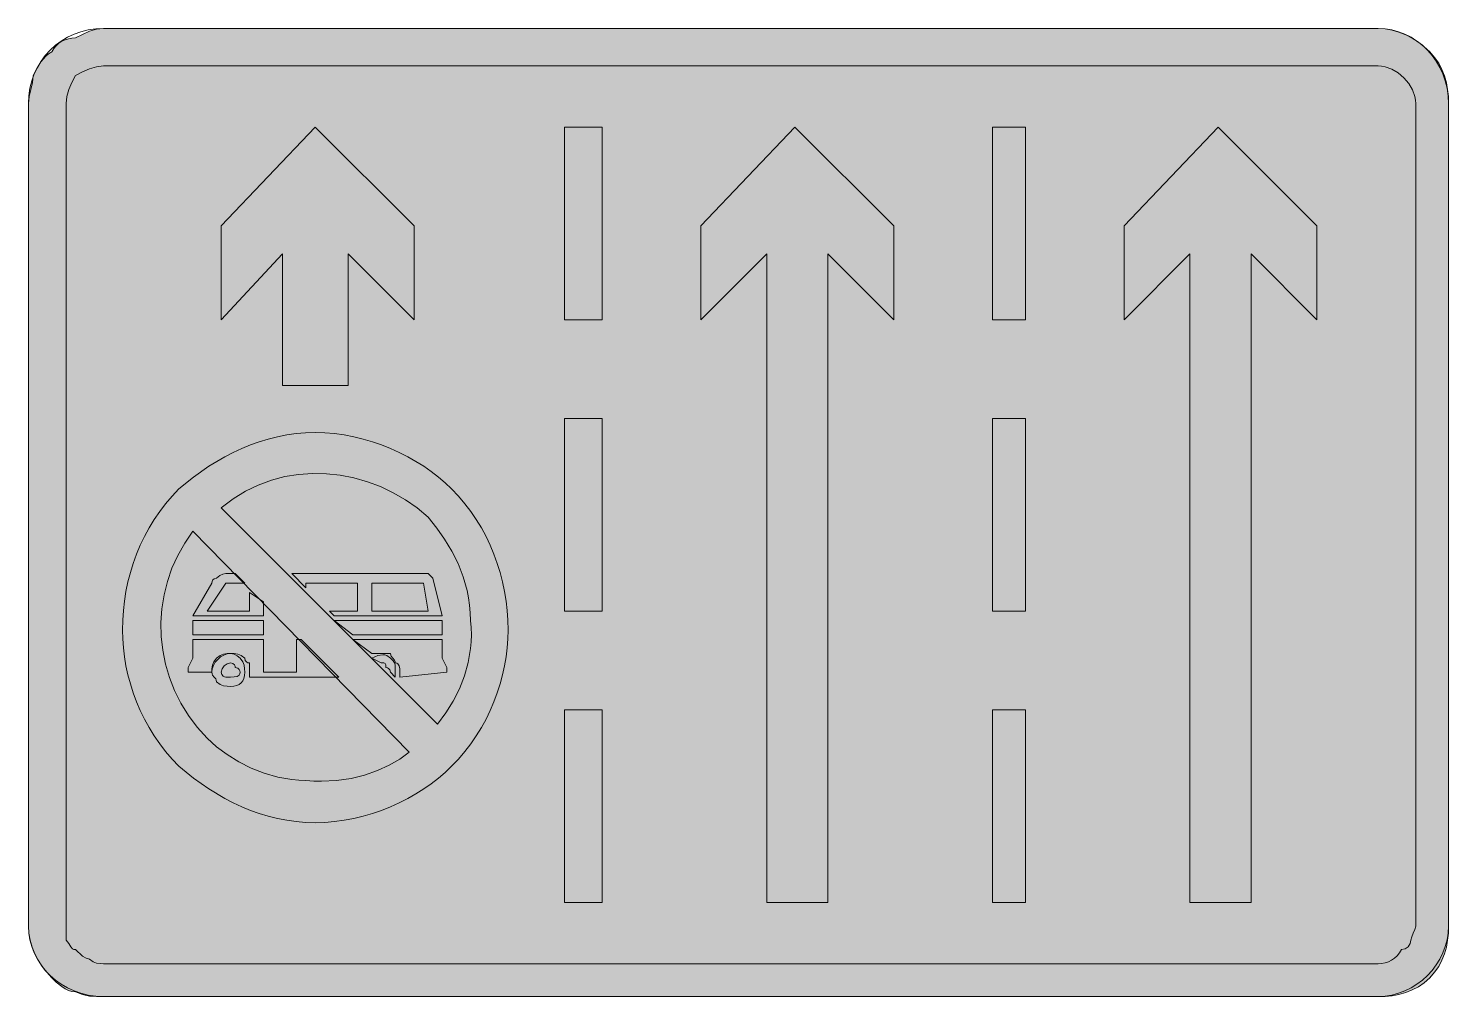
# Model space of a CAD drawing. Header units: metres. Extents: x 103 to 465, y 11 to 258.
import ezdxf

# ---------------------------------------------------------------- set-up
doc = ezdxf.new("R2010")
doc.units = ezdxf.units.M
for name, color, linetype, true_color in [('FILL_BLACK_000000', 7, 'Continuous', 0x000000), ('FILL_BLUE_0000FF', 7, 'Continuous', 0x0000ff), ('FILL_RED_FF0000', 7, 'Continuous', 0xff0000), ('FILL_WHITE_FFFFFF', 7, 'Continuous', 0xffffff), ('STROKE_BLUE_0000FF', 7, 'Continuous', 0x0000ff)]:
    doc.layers.add(name, color=color, linetype=linetype, true_color=true_color)

msp = doc.modelspace()

# ---------------------------------------------------------------- hatches: boundary and pattern name
at = {"layer": 'FILL_BLACK_000000', "true_color": 0x000000}
h = msp.add_hatch(color=7, dxfattribs=at)
h.dxf.hatch_style = 1
h.paths.add_polyline_path([(149.49, 116.4), (149.54, 116.8), (149.68, 117.09), (150.09, 117.45), (150.69, 117.6), (151.57, 118.29), (152.34, 118.65), (153.09, 118.8), (155.49, 118.8), (157.89, 116.4), (153.09, 116.4), (148.29, 109.2), (159.09, 109.2), (159.09, 114), (162.69, 111.6), (162.69, 108), (144.69, 108), (149.49, 116.4)])
h = msp.add_hatch(color=7, dxfattribs=at)
h.dxf.hatch_style = 1
h.paths.add_polyline_path([(186.69, 109.2), (186.69, 116.4), (173.49, 116.4), (173.49, 115.2), (169.89, 118.8), (204.69, 118.8), (205.89, 117.6), (208.29, 108), (180.69, 108), (179.49, 109.2), (186.69, 109.2)])
h.paths.add_polyline_path([(190.29, 109.2), (204.69, 109.2), (203.49, 116.4), (190.29, 116.4), (190.29, 109.2)], flags=16)
h = msp.add_hatch(color=7, dxfattribs=at)
h.dxf.hatch_style = 1
h.paths.add_polyline_path([(162.69, 106.8), (162.69, 103.2), (144.69, 103.2), (144.69, 106.8), (162.69, 106.8)])
h = msp.add_hatch(color=7, dxfattribs=at)
h.dxf.hatch_style = 1
h.paths.add_polyline_path([(208.29, 106.8), (208.29, 103.2), (185.49, 103.2), (180.69, 106.8), (208.29, 106.8)])
h = msp.add_hatch(color=7, dxfattribs=at)
h.dxf.hatch_style = 1
h.paths.add_polyline_path([(181.89, 92.4), (159.09, 92.4), (159.09, 93.6), (159.09, 96), (158.69, 96.05), (158.4, 96.19), (158.04, 96.6), (157.89, 97.2), (156.99, 97.89), (156.09, 98.25), (155.19, 98.38), (154.29, 98.4), (153.39, 98.38), (152.49, 98.25), (151.59, 97.89), (150.69, 97.2), (150, 96.3), (149.64, 95.4), (149.51, 94.5), (149.49, 93.6), (143.49, 93.6), (143.49, 94.8), (144.69, 97.2), (144.69, 102), (162.69, 102), (162.69, 93.6), (171.09, 93.6), (171.09, 102), (172.29, 102), (181.89, 92.4)])
h = msp.add_hatch(color=7, dxfattribs=at)
h.dxf.hatch_style = 1
h.paths.add_polyline_path([(208.29, 102), (208.29, 97.2), (209.49, 94.8), (209.49, 93.6), (197.49, 92.4), (197.49, 93.6), (197.47, 94.48), (197.34, 95.25), (196.98, 95.79), (196.69, 95.95), (196.29, 96), (196.24, 96.4), (196.1, 96.71), (195.69, 97.2), (195.28, 97.69), (195.14, 98), (195.09, 98.4), (192.69, 98.4), (190.29, 98.4), (185.49, 102), (208.29, 102)])
h = msp.add_hatch(color=7, dxfattribs=at)
h.dxf.hatch_style = 1
h.paths.add_polyline_path([(157.66, 92.02), (157.38, 91.41), (156.99, 90.9), (156.48, 90.51), (155.86, 90.22), (155.13, 90.06), (154.29, 90), (153.39, 90.02), (152.49, 90.15), (151.59, 90.51), (150.69, 91.2), (150.64, 91.6), (150.5, 91.91), (150.09, 92.4), (149.68, 92.89), (149.54, 93.2), (149.49, 93.6), (149.6, 94.5), (149.9, 95.36), (150.38, 96.17), (150.99, 96.9), (151.72, 97.51), (152.53, 97.99), (153.39, 98.29), (154.29, 98.4), (155.17, 98.21), (155.94, 97.8), (156.69, 97.2), (157.38, 96.3), (157.74, 95.4), (157.87, 94.5), (157.89, 93.6), (157.83, 92.76), (157.66, 92.02)])
h.paths.add_polyline_path([(156.5, 94.29), (156.09, 94.65), (155.49, 94.8), (155.44, 95.2), (155.3, 95.49), (154.89, 95.85), (154.29, 96), (153.41, 95.79), (152.64, 95.25), (152.1, 94.48), (151.89, 93.6), (152.04, 93), (152.4, 92.59), (152.69, 92.45), (153.09, 92.4), (154.29, 92.4), (155.17, 92.42), (155.94, 92.55), (156.48, 92.91), (156.64, 93.2), (156.69, 93.6), (156.64, 94), (156.5, 94.29)], flags=16)
h = msp.add_hatch(color=7, dxfattribs=at)
h.dxf.hatch_style = 1
h.paths.add_polyline_path([(191.88, 97.87), (193.14, 98.1), (193.68, 98.04), (194.17, 97.87), (195.09, 97.2), (195.78, 96.49), (196.14, 96), (196.27, 95.51), (196.29, 94.8), (196.29, 93.6), (196.29, 92.4), (195.09, 93.6), (194.94, 94.2), (194.58, 94.61), (194.29, 94.75), (193.89, 94.8), (193.87, 95.49), (193.74, 95.85), (193.38, 95.98), (192.69, 96), (190.29, 97.2), (191.88, 97.87)])
at = {"layer": 'FILL_BLUE_0000FF', "true_color": 0x0000ff}
h = msp.add_hatch(color=7, dxfattribs=at)
h.dxf.hatch_style = 1
h.paths.add_polyline_path([(447.99, 248.34), (448.88, 248.18), (450.62, 247.57), (452.24, 246.63), (453.69, 245.4), (454.92, 243.95), (455.87, 242.32), (456.47, 240.59), (456.63, 239.7), (456.69, 238.8), (456.69, 28.8), (456.5, 27.9), (456.09, 27), (455.68, 26.1), (455.49, 25.2), (455.28, 24.32), (454.74, 23.55), (453.97, 23.01), (453.09, 22.8), (452.59, 21.96), (451.98, 21.22), (451.3, 20.61), (450.54, 20.1), (449.73, 19.71), (448.87, 19.42), (447.99, 19.26), (447.09, 19.2), (121.89, 19.2), (120.99, 19.22), (120.09, 19.35), (119.19, 19.71), (118.29, 20.4), (117.39, 20.61), (116.49, 21.15), (114.69, 22.8), (114.29, 22.85), (113.98, 23.01), (113.49, 23.55), (113, 24.32), (112.29, 25.2), (112.29, 28.8), (112.29, 238.8), (112.5, 240.6), (113.04, 242.4), (113.81, 244.2), (114.69, 246), (116.49, 246.88), (118.29, 247.65), (120.09, 248.19), (121.89, 248.4), (447.09, 248.4), (447.99, 248.34)])
at = {"layer": 'FILL_RED_FF0000', "true_color": 0xff0000}
h = msp.add_hatch(color=7, dxfattribs=at)
h.dxf.hatch_style = 1
h.paths.add_polyline_path([(225.03, 102.14), (224.87, 99.85), (224.58, 97.56), (224.19, 95.25), (223.68, 92.94), (223.07, 90.65), (222.33, 88.36), (221.49, 86.1), (220.53, 83.87), (219.47, 81.67), (218.28, 79.51), (216.99, 77.4), (215.58, 75.35), (214.07, 73.36), (212.43, 71.44), (210.69, 69.6), (209.06, 68.05), (207.32, 66.57), (205.49, 65.15), (203.57, 63.81), (201.56, 62.54), (199.47, 61.35), (197.31, 60.25), (195.09, 59.25), (192.81, 58.34), (190.49, 57.54), (188.12, 56.85), (185.72, 56.27), (183.28, 55.81), (180.83, 55.47), (178.36, 55.27), (175.89, 55.2), (173.43, 55.27), (171, 55.47), (168.6, 55.81), (166.23, 56.27), (163.9, 56.85), (161.61, 57.54), (159.35, 58.34), (157.14, 59.25), (154.97, 60.25), (152.84, 61.35), (148.72, 63.81), (144.8, 66.57), (141.09, 69.6), (139.35, 71.44), (137.71, 73.36), (136.2, 75.35), (134.79, 77.4), (133.5, 79.51), (132.31, 81.67), (131.25, 83.87), (130.29, 86.1), (129.45, 88.36), (128.71, 90.65), (128.1, 92.94), (127.59, 95.25), (127.2, 97.56), (126.92, 99.85), (126.75, 102.14), (126.69, 104.4), (126.75, 106.87), (126.92, 109.34), (127.2, 111.8), (127.59, 114.24), (128.1, 116.67), (128.71, 119.06), (129.45, 121.42), (130.29, 123.75), (131.25, 126.03), (132.31, 128.27), (133.5, 130.46), (134.79, 132.58), (136.2, 134.64), (137.71, 136.64), (139.35, 138.56), (141.09, 140.4), (144.8, 143.43), (148.72, 146.19), (152.84, 148.65), (154.97, 149.75), (157.14, 150.75), (159.35, 151.66), (161.61, 152.46), (163.9, 153.15), (166.23, 153.73), (168.6, 154.19), (171, 154.53), (173.43, 154.73), (175.89, 154.8), (178.36, 154.73), (180.83, 154.53), (183.28, 154.19), (185.72, 153.73), (188.12, 153.15), (190.49, 152.46), (192.81, 151.66), (195.09, 150.75), (197.31, 149.75), (199.47, 148.65), (201.56, 147.46), (203.57, 146.19), (205.49, 144.85), (207.32, 143.43), (209.06, 141.95), (210.69, 140.4), (212.43, 138.56), (214.07, 136.64), (215.58, 134.64), (216.99, 132.58), (218.28, 130.46), (219.47, 128.27), (220.53, 126.03), (221.49, 123.75), (222.33, 121.42), (223.07, 119.06), (223.68, 116.67), (224.19, 114.24), (224.58, 111.8), (224.87, 109.34), (225.03, 106.87), (225.09, 104.4), (225.03, 102.14)])
at = {"layer": 'FILL_WHITE_FFFFFF', "true_color": 0xffffff}
h = msp.add_hatch(color=7, dxfattribs=at)
h.dxf.hatch_style = 1
h.paths.add_polyline_path([(448.89, 257.89), (450.67, 257.57), (452.43, 257.05), (454.14, 256.35), (455.8, 255.48), (457.38, 254.46), (458.89, 253.29), (460.29, 252), (461.53, 250.6), (462.56, 249.09), (463.39, 247.51), (464.04, 245.85), (464.52, 244.14), (464.85, 242.38), (465.03, 240.6), (465.09, 238.8), (465.09, 28.8), (465.03, 27), (464.85, 25.22), (464.52, 23.46), (464.04, 21.75), (463.39, 20.09), (462.56, 18.51), (461.53, 17), (460.29, 15.6), (458.89, 14.36), (457.38, 13.33), (455.8, 12.5), (454.14, 11.85), (452.43, 11.37), (450.67, 11.04), (448.89, 10.86), (447.09, 10.8), (121.89, 10.8), (120.09, 10.82), (118.29, 10.95), (116.49, 11.31), (114.69, 12), (113.79, 12.11), (112.91, 12.39), (112.05, 12.82), (111.24, 13.35), (109.8, 14.53), (108.69, 15.6), (107.4, 17), (106.23, 18.51), (105.21, 20.09), (104.34, 21.75), (103.64, 23.46), (103.12, 25.22), (102.8, 27), (102.69, 28.8), (102.69, 238.8), (102.88, 240.6), (103.29, 242.4), (103.7, 244.2), (103.89, 246), (104.81, 247.78), (105.84, 249.45), (107.1, 250.89), (107.84, 251.5), (108.69, 252), (109.19, 252.84), (109.8, 253.57), (110.48, 254.19), (111.24, 254.7), (112.05, 255.09), (112.91, 255.37), (113.79, 255.54), (114.69, 255.6), (116.49, 256.48), (118.29, 257.25), (120.09, 257.79), (121.89, 258), (447.09, 258), (448.89, 257.89)])
h = msp.add_hatch(color=7, dxfattribs=at)
h.dxf.hatch_style = 1
h.paths.add_polyline_path([(201.09, 183.6), (184.29, 200.4), (184.29, 166.8), (167.49, 166.8), (167.49, 200.4), (151.89, 183.6), (151.89, 207.6), (175.89, 232.8), (201.09, 207.6), (201.09, 183.6)])
h = msp.add_hatch(color=7, dxfattribs=at)
h.dxf.hatch_style = 1
h.paths.add_polyline_path([(249.09, 183.6), (239.49, 183.6), (239.49, 232.8), (249.09, 232.8), (249.09, 183.6)])
h = msp.add_hatch(color=7, dxfattribs=at)
h.dxf.hatch_style = 1
h.paths.add_polyline_path([(298.29, 232.8), (323.49, 207.6), (323.49, 183.6), (306.69, 200.4), (306.69, 34.8), (291.09, 34.8), (291.09, 200.4), (274.29, 183.6), (274.29, 207.6), (298.29, 232.8)])
h = msp.add_hatch(color=7, dxfattribs=at)
h.dxf.hatch_style = 1
h.paths.add_polyline_path([(357.09, 183.6), (348.69, 183.6), (348.69, 232.8), (357.09, 232.8), (357.09, 183.6)])
h = msp.add_hatch(color=7, dxfattribs=at)
h.dxf.hatch_style = 1
h.paths.add_polyline_path([(406.29, 232.8), (431.49, 207.6), (431.49, 183.6), (414.69, 200.4), (414.69, 34.8), (399.09, 34.8), (399.09, 200.4), (382.29, 183.6), (382.29, 207.6), (406.29, 232.8)])
h = msp.add_hatch(color=7, dxfattribs=at)
h.dxf.hatch_style = 1
h.paths.add_polyline_path([(249.09, 109.2), (239.49, 109.2), (239.49, 158.4), (249.09, 158.4), (249.09, 109.2)])
h = msp.add_hatch(color=7, dxfattribs=at)
h.dxf.hatch_style = 1
h.paths.add_polyline_path([(357.09, 109.2), (348.69, 109.2), (348.69, 158.4), (357.09, 158.4), (357.09, 109.2)])
h = msp.add_hatch(color=7, dxfattribs=at)
h.dxf.hatch_style = 1
h.paths.add_polyline_path([(154.9, 137.89), (158.05, 139.83), (161.32, 141.41), (164.7, 142.65), (168.15, 143.55), (171.65, 144.12), (175.19, 144.37), (178.74, 144.3), (182.27, 143.92), (185.77, 143.24), (189.21, 142.26), (192.56, 141), (195.81, 139.45), (198.93, 137.63), (201.9, 135.55), (204.69, 133.2), (206.88, 130.44), (208.91, 127.56), (210.74, 124.53), (212.34, 121.35), (213.65, 118), (214.65, 114.47), (215.01, 112.63), (215.27, 110.74), (215.43, 108.8), (215.49, 106.8), (215.66, 105), (215.72, 103.2), (215.67, 101.42), (215.53, 99.64), (214.94, 96.13), (213.99, 92.7), (212.7, 89.39), (211.1, 86.21), (209.22, 83.21), (207.09, 80.4), (151.89, 135.6), (154.9, 137.89)])
h = msp.add_hatch(color=7, dxfattribs=at)
h.dxf.hatch_style = 1
h.paths.add_polyline_path([(199.89, 73.2), (197.48, 71.46), (194.75, 69.88), (191.75, 68.5), (188.49, 67.35), (185.01, 66.49), (181.33, 65.94), (177.48, 65.77), (175.5, 65.83), (173.49, 66), (171.69, 66.06), (169.9, 66.22), (166.35, 66.84), (162.88, 67.84), (159.54, 69.15), (156.37, 70.75), (153.41, 72.58), (150.7, 74.61), (148.29, 76.8), (145.74, 79.59), (143.51, 82.56), (141.58, 85.68), (139.96, 88.93), (138.66, 92.28), (137.66, 95.72), (136.97, 99.22), (136.59, 102.75), (136.52, 106.3), (136.76, 109.84), (137.31, 113.34), (138.17, 116.79), (139.33, 120.17), (140.81, 123.44), (142.59, 126.59), (144.69, 129.6), (199.89, 73.2)])
h = msp.add_hatch(color=7, dxfattribs=at)
h.dxf.hatch_style = 1
h.paths.add_polyline_path([(249.09, 34.8), (239.49, 34.8), (239.49, 84), (249.09, 84), (249.09, 34.8)])
h = msp.add_hatch(color=7, dxfattribs=at)
h.dxf.hatch_style = 1
h.paths.add_polyline_path([(357.09, 34.8), (348.69, 34.8), (348.69, 84), (357.09, 84), (357.09, 34.8)])

# ---------------------------------------------------------------- linework, layer by layer
at = {"layer": 'FILL_BLACK_000000', "lineweight": 0, "true_color": 0x000000}
for points in [[(149.49, 116.4), (149.54, 116.8), (149.68, 117.09), (150.09, 117.45), (150.69, 117.6), (151.57, 118.29), (152.34, 118.65), (153.09, 118.8), (155.49, 118.8), (157.89, 116.4), (153.09, 116.4), (148.29, 109.2), (159.09, 109.2), (159.09, 114), (162.69, 111.6), (162.69, 108), (144.69, 108)], [(186.69, 109.2), (186.69, 116.4), (173.49, 116.4), (173.49, 115.2), (169.89, 118.8), (204.69, 118.8), (205.89, 117.6), (208.29, 108), (180.69, 108), (179.49, 109.2)], [(190.29, 109.2), (204.69, 109.2), (203.49, 116.4), (190.29, 116.4)], [(162.69, 106.8), (162.69, 103.2), (144.69, 103.2), (144.69, 106.8)], [(208.29, 106.8), (208.29, 103.2), (185.49, 103.2), (180.69, 106.8)], [(181.89, 92.4), (159.09, 92.4), (159.09, 93.6), (159.09, 96), (158.69, 96.05), (158.4, 96.19), (158.04, 96.6), (157.89, 97.2), (156.99, 97.89), (156.09, 98.25), (155.19, 98.38), (154.29, 98.4), (153.39, 98.38), (152.49, 98.25), (151.59, 97.89), (150.69, 97.2), (150, 96.3), (149.64, 95.4), (149.51, 94.5), (149.49, 93.6), (143.49, 93.6), (143.49, 94.8), (144.69, 97.2), (144.69, 102), (162.69, 102), (162.69, 93.6), (171.09, 93.6), (171.09, 102), (172.29, 102)], [(208.29, 102), (208.29, 97.2), (209.49, 94.8), (209.49, 93.6), (197.49, 92.4), (197.49, 93.6), (197.47, 94.48), (197.34, 95.25), (196.98, 95.79), (196.69, 95.95), (196.29, 96), (196.24, 96.4), (196.1, 96.71), (195.69, 97.2), (195.28, 97.69), (195.14, 98), (195.09, 98.4), (192.69, 98.4), (190.29, 98.4), (185.49, 102)], [(157.66, 92.02), (157.38, 91.41), (156.99, 90.9), (156.48, 90.51), (155.86, 90.22), (155.13, 90.06), (154.29, 90), (153.39, 90.02), (152.49, 90.15), (151.59, 90.51), (150.69, 91.2), (150.64, 91.6), (150.5, 91.91), (150.09, 92.4), (149.68, 92.89), (149.54, 93.2), (149.49, 93.6), (149.6, 94.5), (149.9, 95.36), (150.38, 96.17), (150.99, 96.9), (151.72, 97.51), (152.53, 97.99), (153.39, 98.29), (154.29, 98.4), (155.17, 98.21), (155.94, 97.8), (156.69, 97.2), (157.38, 96.3), (157.74, 95.4), (157.87, 94.5), (157.89, 93.6), (157.83, 92.76)], [(191.88, 97.87), (193.14, 98.1), (193.68, 98.04), (194.17, 97.87), (195.09, 97.2), (195.78, 96.49), (196.14, 96), (196.27, 95.51), (196.29, 94.8), (196.29, 93.6), (196.29, 92.4), (195.09, 93.6), (194.94, 94.2), (194.58, 94.61), (194.29, 94.75), (193.89, 94.8), (193.87, 95.49), (193.74, 95.85), (193.38, 95.98), (192.69, 96), (190.29, 97.2)], [(156.5, 94.29), (156.09, 94.65), (155.49, 94.8), (155.44, 95.2), (155.3, 95.49), (154.89, 95.85), (154.29, 96), (153.41, 95.79), (152.64, 95.25), (152.1, 94.48), (151.89, 93.6), (152.04, 93), (152.4, 92.59), (152.69, 92.45), (153.09, 92.4), (154.29, 92.4), (155.17, 92.42), (155.94, 92.55), (156.48, 92.91), (156.64, 93.2), (156.69, 93.6), (156.64, 94)]]:
    msp.add_lwpolyline(points, close=True, dxfattribs=at)
at = {"layer": 'FILL_BLUE_0000FF', "lineweight": 0, "true_color": 0x0000ff}
msp.add_lwpolyline([(447.99, 248.34), (448.88, 248.18), (450.62, 247.57), (452.24, 246.63), (453.69, 245.4), (454.92, 243.95), (455.87, 242.32), (456.47, 240.59), (456.63, 239.7), (456.69, 238.8), (456.69, 28.8), (456.5, 27.9), (456.09, 27), (455.68, 26.1), (455.49, 25.2), (455.28, 24.32), (454.74, 23.55), (453.97, 23.01), (453.09, 22.8), (452.59, 21.96), (451.98, 21.22), (451.3, 20.61), (450.54, 20.1), (449.73, 19.71), (448.87, 19.42), (447.99, 19.26), (447.09, 19.2), (121.89, 19.2), (120.99, 19.22), (120.09, 19.35), (119.19, 19.71), (118.29, 20.4), (117.39, 20.61), (116.49, 21.15), (114.69, 22.8), (114.29, 22.85), (113.98, 23.01), (113.49, 23.55), (113, 24.32), (112.29, 25.2), (112.29, 28.8), (112.29, 238.8), (112.5, 240.6), (113.04, 242.4), (113.81, 244.2), (114.69, 246), (116.49, 246.88), (118.29, 247.65), (120.09, 248.19), (121.89, 248.4), (447.09, 248.4)], close=True, dxfattribs=at)
at = {"layer": 'FILL_RED_FF0000', "lineweight": 0, "true_color": 0xff0000}
msp.add_lwpolyline([(225.03, 102.14), (224.87, 99.85), (224.58, 97.56), (224.19, 95.25), (223.68, 92.94), (223.07, 90.65), (222.33, 88.36), (221.49, 86.1), (220.53, 83.87), (219.47, 81.67), (218.28, 79.51), (216.99, 77.4), (215.58, 75.35), (214.07, 73.36), (212.43, 71.44), (210.69, 69.6), (209.06, 68.05), (207.32, 66.57), (205.49, 65.15), (203.57, 63.81), (201.56, 62.54), (199.47, 61.35), (197.31, 60.25), (195.09, 59.25), (192.81, 58.34), (190.49, 57.54), (188.12, 56.85), (185.72, 56.27), (183.28, 55.81), (180.83, 55.47), (178.36, 55.27), (175.89, 55.2), (173.43, 55.27), (171, 55.47), (168.6, 55.81), (166.23, 56.27), (163.9, 56.85), (161.61, 57.54), (159.35, 58.34), (157.14, 59.25), (154.97, 60.25), (152.84, 61.35), (148.72, 63.81), (144.8, 66.57), (141.09, 69.6), (139.35, 71.44), (137.71, 73.36), (136.2, 75.35), (134.79, 77.4), (133.5, 79.51), (132.31, 81.67), (131.25, 83.87), (130.29, 86.1), (129.45, 88.36), (128.71, 90.65), (128.1, 92.94), (127.59, 95.25), (127.2, 97.56), (126.92, 99.85), (126.75, 102.14), (126.69, 104.4), (126.75, 106.87), (126.92, 109.34), (127.2, 111.8), (127.59, 114.24), (128.1, 116.67), (128.71, 119.06), (129.45, 121.42), (130.29, 123.75), (131.25, 126.03), (132.31, 128.27), (133.5, 130.46), (134.79, 132.58), (136.2, 134.64), (137.71, 136.64), (139.35, 138.56), (141.09, 140.4), (144.8, 143.43), (148.72, 146.19), (152.84, 148.65), (154.97, 149.75), (157.14, 150.75), (159.35, 151.66), (161.61, 152.46), (163.9, 153.15), (166.23, 153.73), (168.6, 154.19), (171, 154.53), (173.43, 154.73), (175.89, 154.8), (178.36, 154.73), (180.83, 154.53), (183.28, 154.19), (185.72, 153.73), (188.12, 153.15), (190.49, 152.46), (192.81, 151.66), (195.09, 150.75), (197.31, 149.75), (199.47, 148.65), (201.56, 147.46), (203.57, 146.19), (205.49, 144.85), (207.32, 143.43), (209.06, 141.95), (210.69, 140.4), (212.43, 138.56), (214.07, 136.64), (215.58, 134.64), (216.99, 132.58), (218.28, 130.46), (219.47, 128.27), (220.53, 126.03), (221.49, 123.75), (222.33, 121.42), (223.07, 119.06), (223.68, 116.67), (224.19, 114.24), (224.58, 111.8), (224.87, 109.34), (225.03, 106.87), (225.09, 104.4)], close=True, dxfattribs=at)
at = {"layer": 'FILL_WHITE_FFFFFF', "lineweight": 0, "true_color": 0xffffff}
for points in [[(448.89, 257.89), (450.67, 257.57), (452.43, 257.05), (454.14, 256.35), (455.8, 255.48), (457.38, 254.46), (458.89, 253.29), (460.29, 252), (461.53, 250.6), (462.56, 249.09), (463.39, 247.51), (464.04, 245.85), (464.52, 244.14), (464.85, 242.38), (465.03, 240.6), (465.09, 238.8), (465.09, 28.8), (465.03, 27), (464.85, 25.22), (464.52, 23.46), (464.04, 21.75), (463.39, 20.09), (462.56, 18.51), (461.53, 17), (460.29, 15.6), (458.89, 14.36), (457.38, 13.33), (455.8, 12.5), (454.14, 11.85), (452.43, 11.37), (450.67, 11.04), (448.89, 10.86), (447.09, 10.8), (121.89, 10.8), (120.09, 10.82), (118.29, 10.95), (116.49, 11.31), (114.69, 12), (113.79, 12.11), (112.91, 12.39), (112.05, 12.82), (111.24, 13.35), (109.8, 14.53), (108.69, 15.6), (107.4, 17), (106.23, 18.51), (105.21, 20.09), (104.34, 21.75), (103.64, 23.46), (103.12, 25.22), (102.8, 27), (102.69, 28.8), (102.69, 238.8), (102.88, 240.6), (103.29, 242.4), (103.7, 244.2), (103.89, 246), (104.81, 247.78), (105.84, 249.45), (107.1, 250.89), (107.84, 251.5), (108.69, 252), (109.19, 252.84), (109.8, 253.57), (110.48, 254.19), (111.24, 254.7), (112.05, 255.09), (112.91, 255.37), (113.79, 255.54), (114.69, 255.6), (116.49, 256.48), (118.29, 257.25), (120.09, 257.79), (121.89, 258), (447.09, 258)], [(201.09, 183.6), (184.29, 200.4), (184.29, 166.8), (167.49, 166.8), (167.49, 200.4), (151.89, 183.6), (151.89, 207.6), (175.89, 232.8), (201.09, 207.6)], [(249.09, 183.6), (239.49, 183.6), (239.49, 232.8), (249.09, 232.8)], [(298.29, 232.8), (323.49, 207.6), (323.49, 183.6), (306.69, 200.4), (306.69, 34.8), (291.09, 34.8), (291.09, 200.4), (274.29, 183.6), (274.29, 207.6)], [(357.09, 183.6), (348.69, 183.6), (348.69, 232.8), (357.09, 232.8)], [(406.29, 232.8), (431.49, 207.6), (431.49, 183.6), (414.69, 200.4), (414.69, 34.8), (399.09, 34.8), (399.09, 200.4), (382.29, 183.6), (382.29, 207.6)], [(249.09, 109.2), (239.49, 109.2), (239.49, 158.4), (249.09, 158.4)], [(357.09, 109.2), (348.69, 109.2), (348.69, 158.4), (357.09, 158.4)], [(154.9, 137.89), (158.05, 139.83), (161.32, 141.41), (164.7, 142.65), (168.15, 143.55), (171.65, 144.12), (175.19, 144.37), (178.74, 144.3), (182.27, 143.92), (185.77, 143.24), (189.21, 142.26), (192.56, 141), (195.81, 139.45), (198.93, 137.63), (201.9, 135.55), (204.69, 133.2), (206.88, 130.44), (208.91, 127.56), (210.74, 124.53), (212.34, 121.35), (213.65, 118), (214.65, 114.47), (215.01, 112.63), (215.27, 110.74), (215.43, 108.8), (215.49, 106.8), (215.66, 105), (215.72, 103.2), (215.67, 101.42), (215.53, 99.64), (214.94, 96.13), (213.99, 92.7), (212.7, 89.39), (211.1, 86.21), (209.22, 83.21), (207.09, 80.4), (151.89, 135.6)], [(199.89, 73.2), (197.48, 71.46), (194.75, 69.88), (191.75, 68.5), (188.49, 67.35), (185.01, 66.49), (181.33, 65.94), (177.48, 65.77), (175.5, 65.83), (173.49, 66), (171.69, 66.06), (169.9, 66.22), (166.35, 66.84), (162.88, 67.84), (159.54, 69.15), (156.37, 70.75), (153.41, 72.58), (150.7, 74.61), (148.29, 76.8), (145.74, 79.59), (143.51, 82.56), (141.58, 85.68), (139.96, 88.93), (138.66, 92.28), (137.66, 95.72), (136.97, 99.22), (136.59, 102.75), (136.52, 106.3), (136.76, 109.84), (137.31, 113.34), (138.17, 116.79), (139.33, 120.17), (140.81, 123.44), (142.59, 126.59), (144.69, 129.6)], [(249.09, 34.8), (239.49, 34.8), (239.49, 84), (249.09, 84)], [(357.09, 34.8), (348.69, 34.8), (348.69, 84), (357.09, 84)]]:
    msp.add_lwpolyline(points, close=True, dxfattribs=at)
at = {"layer": 'STROKE_BLUE_0000FF', "lineweight": 0, "true_color": 0x0000ff}
msp.add_lwpolyline([(465.09, 28.8), (465.09, 238.8), (464.99, 240.8), (464.71, 242.73), (464.25, 244.58), (463.63, 246.36), (462.85, 248.04), (461.93, 249.62), (460.87, 251.09), (459.69, 252.45), (458.4, 253.68), (457, 254.77), (455.52, 255.72), (453.95, 256.52), (452.32, 257.15), (450.62, 257.62), (448.87, 257.9), (447.09, 258), (121.89, 258), (119.89, 257.9), (117.96, 257.62), (116.11, 257.15), (114.33, 256.52), (112.65, 255.72), (111.07, 254.77), (109.6, 253.68), (108.24, 252.45), (107.01, 251.09), (105.92, 249.62), (104.97, 248.04), (104.17, 246.36), (103.54, 244.58), (103.07, 242.73), (102.79, 240.8), (102.69, 238.8), (102.69, 28.8), (102.79, 27.02), (103.07, 25.27), (103.54, 23.57), (104.17, 21.94), (104.97, 20.37), (105.92, 18.89), (107.01, 17.49), (108.24, 16.2), (109.6, 15.02), (111.07, 13.96), (112.65, 13.04), (114.33, 12.26), (116.11, 11.64), (117.96, 11.18), (119.89, 10.9), (121.89, 10.8), (447.09, 10.8), (448.87, 10.9), (450.62, 11.18), (452.32, 11.64), (453.95, 12.26), (455.52, 13.04), (457, 13.96), (458.4, 15.02), (459.69, 16.2), (460.87, 17.49), (461.93, 18.89), (462.85, 20.37), (463.63, 21.94), (464.25, 23.57), (464.71, 25.27), (464.99, 27.02), (465.09, 28.8)], dxfattribs=at)

doc.saveas('drawing.dxf')
